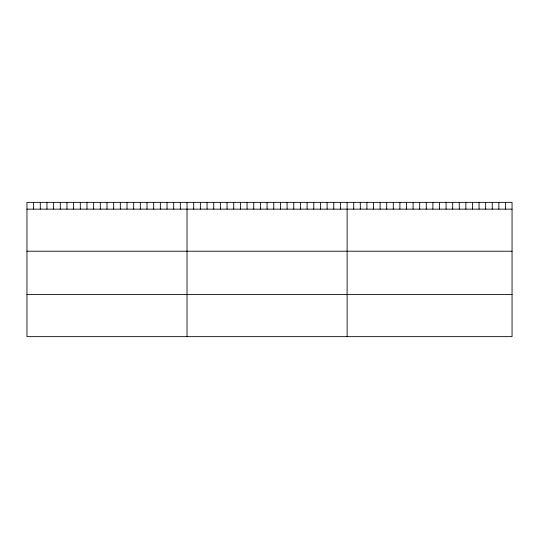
<?xml version="1.0" encoding="UTF-8"?>
<svg xmlns="http://www.w3.org/2000/svg" width="539" height="539" viewBox="0 0 539 539"><rect width="100%" height="100%" fill="white"/><g stroke="black" fill="none" stroke-linecap="round" stroke-linejoin="round"><path stroke-width="0.81" d="M512.05 209.139L512.05 336.646L26.95 336.646L26.95 202.354L512.05 202.354L512.05 209.139L26.95 209.139M26.95 251.214L512.05 251.214M26.95 294.57L512.05 294.57M505.454 202.354L505.454 209.139M498.858 202.354L498.858 209.139M492.255 202.354L492.255 209.139M485.659 202.354L485.659 209.139M479.063 202.354L479.063 209.139M472.467 202.354L472.467 209.139M465.871 202.354L465.871 209.139M459.268 202.354L459.268 209.139M452.672 202.354L452.672 209.139M446.076 202.354L446.076 209.139M439.48 202.354L439.48 209.139M432.884 202.354L432.884 209.139M426.282 202.354L426.282 209.139M419.686 202.354L419.686 209.139M413.09 202.354L413.09 209.139M406.494 202.354L406.494 209.139M399.898 202.354L399.898 209.139M393.295 202.354L393.295 209.139M386.699 202.354L386.699 209.139M380.103 202.354L380.103 209.139M373.507 202.354L373.507 209.139M366.911 202.354L366.911 209.139M360.308 202.354L360.308 209.139M353.712 202.354L353.712 209.139M347.116 202.354L347.116 336.646M340.446 202.354L340.446 209.139M333.776 202.354L333.776 209.139M327.106 202.354L327.106 209.139M320.435 202.354L320.435 209.139M313.765 202.354L313.765 209.139M307.095 202.354L307.095 209.139M300.425 202.354L300.425 209.139M293.755 202.354L293.755 209.139M287.085 202.354L287.085 209.139M280.415 202.354L280.415 209.139M273.745 202.354L273.745 209.139M267.074 202.354L267.074 209.139M260.404 202.354L260.404 209.139M253.734 202.354L253.734 209.139M247.064 202.354L247.064 209.139M240.394 202.354L240.394 209.139M233.724 202.354L233.724 209.139M227.054 202.354L227.054 209.139M220.384 202.354L220.384 209.139M213.713 202.354L213.713 209.139M207.043 202.354L207.043 209.139M200.373 202.354L200.373 209.139M193.703 202.354L193.703 209.139M187.033 202.354L187.033 336.646M180.363 202.354L180.363 209.139M173.693 202.354L173.693 209.139M167.023 202.354L167.023 209.139M160.352 202.354L160.352 209.139M153.682 202.354L153.682 209.139M147.012 202.354L147.012 209.139M140.342 202.354L140.342 209.139M133.672 202.354L133.672 209.139M127.002 202.354L127.002 209.139M120.332 202.354L120.332 209.139M113.662 202.354L113.662 209.139M106.992 202.354L106.992 209.139M100.321 202.354L100.321 209.139M93.651 202.354L93.651 209.139M86.981 202.354L86.981 209.139M80.311 202.354L80.311 209.139M73.641 202.354L73.641 209.139M66.971 202.354L66.971 209.139M60.301 202.354L60.301 209.139M53.63 202.354L53.63 209.139M46.96 202.354L46.96 209.139M40.29 202.354L40.29 209.139M33.62 202.354L33.62 209.139"/></g></svg>
